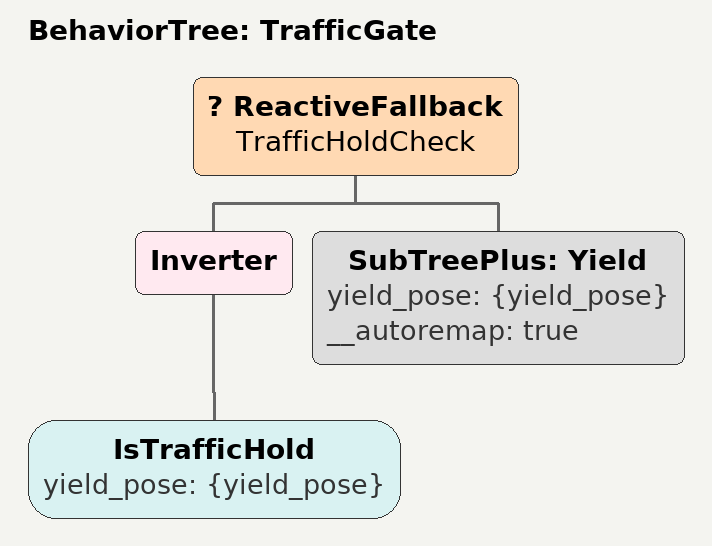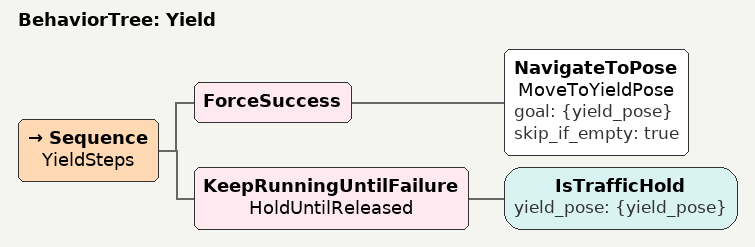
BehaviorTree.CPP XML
<?xml version="1.0" encoding="UTF-8"?>
<root>
  <BehaviorTree ID="TrafficGate">
    <ReactiveFallback name="TrafficHoldCheck">
      <Inverter>
        <IsTrafficHold yield_pose="{yield_pose}"/>
      </Inverter>
      <SubTreePlus ID="Yield" yield_pose="{yield_pose}" __autoremap="true"/>
    </ReactiveFallback>
  </BehaviorTree>

  <BehaviorTree ID="Yield">
    <Sequence name="YieldSteps">
      <ForceSuccess>
        <NavigateToPose name="MoveToYieldPose" goal="{yield_pose}" skip_if_empty="true"/>
      </ForceSuccess>
      <KeepRunningUntilFailure name="HoldUntilReleased">
        <IsTrafficHold yield_pose="{yield_pose}"/>
      </KeepRunningUntilFailure>
    </Sequence>
  </BehaviorTree>
</root>
